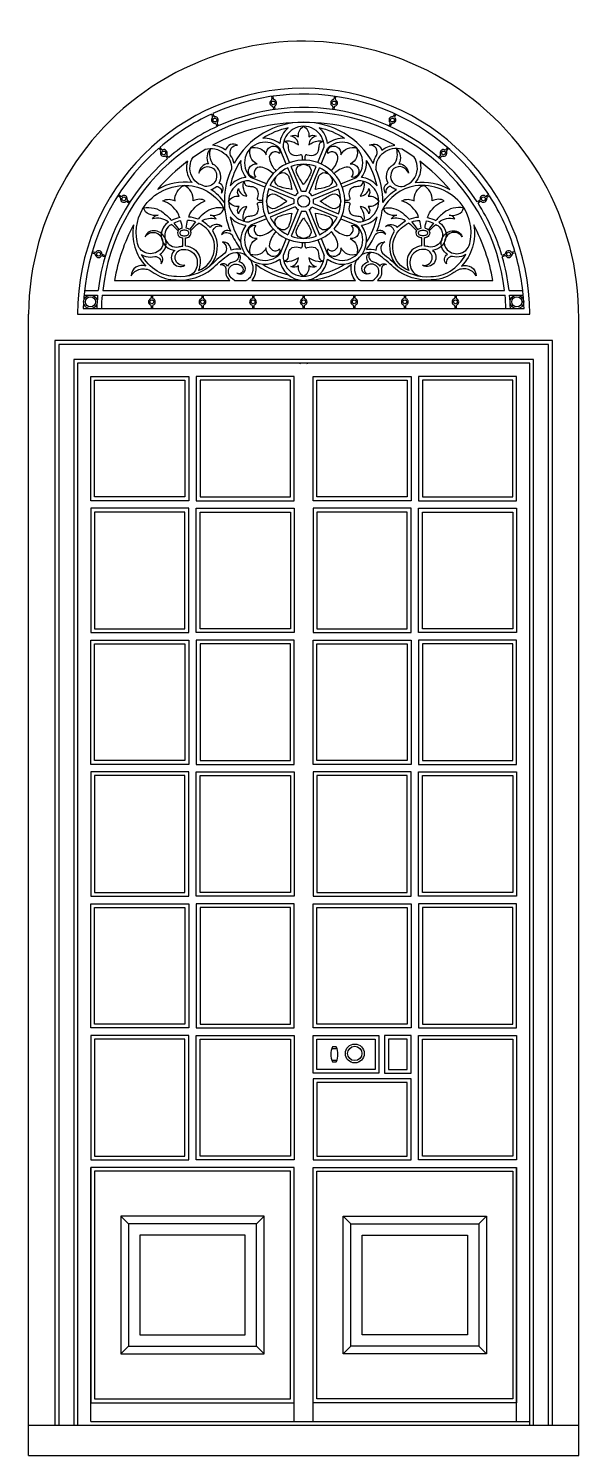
# Model space of a CAD drawing. Header units: metres. Extents: x 4739 to 6203, y 5061 to 8853.
import ezdxf

# ---------------------------------------------------------------- set-up
doc = ezdxf.new("R2010")
doc.units = ezdxf.units.M
for name, color, linetype in [('1', 3, 'Continuous'), ('2', 2, 'Continuous'), ('3', 3, 'Continuous'), ('7', 7, 'Continuous')]:
    doc.layers.add(name, color=color, linetype=linetype)

# ---------------------------------------------------------------- blocks, each defined once
blk = doc.blocks.new('FH01F020')
at = {"layer": '1'}
for p, q in [((885.33, 1188.81), (900.32, 1188.81)), ((885.33, 1154.12), (900.32, 1154.12))]:
    blk.add_line(p, q, dxfattribs=at)
for points in [[(1529, 88), (1529, 3256), (77, 3256), (77, 88)], [(1474, 88), (1474, 3201), (132, 3201), (132, 88)]]:
    blk.add_lwpolyline(points, dxfattribs=at)
for points in [[(192.5, 3140.5), (456.5, 3140.5), (456.5, 2799.5), (192.5, 2799.5)], [(764.52, 3140.5), (500.52, 3140.5), (500.52, 2799.5), (764.52, 2799.5)], [(841.48, 3140.5), (1105.48, 3140.5), (1105.48, 2799.5), (841.48, 2799.5)], [(1413.5, 3140.5), (1149.5, 3140.5), (1149.5, 2799.5), (1413.5, 2799.5)], [(192.5, 2414.5), (456.5, 2414.5), (456.5, 2755.5), (192.5, 2755.5)], [(764.52, 2414.5), (500.52, 2414.5), (500.52, 2755.5), (764.52, 2755.5)], [(841.48, 2414.5), (1105.48, 2414.5), (1105.48, 2755.5), (841.48, 2755.5)], [(1413.5, 2414.5), (1149.5, 2414.5), (1149.5, 2755.5), (1413.5, 2755.5)], [(192.5, 2370.5), (456.5, 2370.5), (456.5, 2029.5), (192.5, 2029.5)], [(764.52, 2370.5), (500.52, 2370.5), (500.52, 2029.5), (764.52, 2029.5)], [(841.48, 2370.5), (1105.48, 2370.5), (1105.48, 2029.5), (841.48, 2029.5)], [(1413.5, 2370.5), (1149.5, 2370.5), (1149.5, 2029.5), (1413.5, 2029.5)], [(192.5, 1644.5), (456.5, 1644.5), (456.5, 1985.5), (192.5, 1985.5)], [(764.52, 1644.5), (500.52, 1644.5), (500.52, 1985.5), (764.52, 1985.5)], [(841.48, 1644.5), (1105.48, 1644.5), (1105.48, 1985.5), (841.48, 1985.5)], [(1413.5, 1644.5), (1149.5, 1644.5), (1149.5, 1985.5), (1413.5, 1985.5)], [(192.5, 1600.5), (456.5, 1600.5), (456.5, 1259.5), (192.5, 1259.5)], [(764.52, 1600.5), (500.52, 1600.5), (500.52, 1259.5), (764.52, 1259.5)], [(841.48, 1600.5), (1105.48, 1600.5), (1105.48, 1259.5), (841.48, 1259.5)], [(1413.5, 1600.5), (1149.5, 1600.5), (1149.5, 1259.5), (1413.5, 1259.5)], [(192.5, 874.5), (456.5, 874.5), (456.5, 1215.5), (192.5, 1215.5)], [(764.52, 874.5), (500.52, 874.5), (500.52, 1215.5), (764.52, 1215.5)], [(1011.98, 1215.5), (1011.98, 1127.5), (841.48, 1127.5), (841.48, 1215.5)], [(1050.48, 1127.5), (1105.48, 1127.5), (1105.48, 1215.5), (1050.48, 1215.5)], [(1413.5, 874.5), (1149.5, 874.5), (1149.5, 1215.5), (1413.5, 1215.5)], [(841.48, 874.5), (1105.48, 874.5), (1105.48, 1089), (841.48, 1089)], [(192.52, 165), (764.5, 165), (764.5, 830.5), (192.52, 830.5)], [(1413.48, 165), (841.5, 165), (841.5, 830.5), (1413.48, 830.5)], [(291.52, 319), (665.5, 319), (665.5, 676.5), (291.52, 676.5)], [(1314.48, 319), (940.5, 319), (940.5, 676.5), (1314.48, 676.5)]]:
    blk.add_lwpolyline(points, close=True, dxfattribs=at)
blk.add_lwpolyline([(887.42, 1149.47), (898.42, 1149.47, 0.22), (898.42, 1193.47), (887.42, 1193.47, 0.24)], format="xyb", close=True, dxfattribs=at)
blk.add_circle((952.3, 1174.13), 20.9, dxfattribs=at)
at = {"layer": '2'}
blk.add_line((0, 0), (1606, 0), dxfattribs=at)
at = {"layer": '3'}
for p, q in [((709.46, 3969.67), (710.56, 3962.04)), ((713.38, 3970.23), (714.48, 3962.61)), ((892.62, 3970.23), (891.52, 3962.61)), ((896.54, 3969.67), (895.44, 3962.04)), ((537.48, 3919.17), (540.68, 3912.16)), ((714, 3938.09), (715.1, 3930.47)), ((717.92, 3938.66), (719.02, 3931.03)), ((888.08, 3938.66), (886.98, 3931.03)), ((892, 3938.09), (890.9, 3930.47)), ((1068.52, 3919.17), (1065.32, 3912.16)), ((533.88, 3917.52), (537.08, 3910.52)), ((547.13, 3888.51), (550.33, 3881.5)), ((550.73, 3890.15), (553.93, 3883.15)), ((1055.27, 3890.15), (1052.07, 3883.15)), ((1058.87, 3888.51), (1055.67, 3881.5)), ((1072.12, 3917.52), (1068.92, 3910.52)), ((380.1, 3818.03), (385.15, 3812.21)), ((383.1, 3820.62), (388.14, 3814.8)), ((400.99, 3793.92), (406.04, 3788.1)), ((403.98, 3796.51), (409.03, 3790.69)), ((752.2, 3771.85), (733.24, 3817.61)), ((761.95, 3775.89), (743, 3821.65)), ((844.05, 3775.89), (863, 3821.65)), ((853.8, 3771.85), (872.76, 3817.61)), ((1202.02, 3796.51), (1196.97, 3790.69)), ((1205.01, 3793.92), (1199.96, 3788.1)), ((1222.9, 3820.62), (1217.86, 3814.8)), ((1225.9, 3818.03), (1220.85, 3812.21)), ((787.19, 3687.36), (756.75, 3760.86)), ((796.95, 3691.4), (766.51, 3764.9)), ((809.05, 3691.4), (839.49, 3764.9)), ((818.81, 3687.36), (849.25, 3760.86)), ((690.11, 3704.05), (644.35, 3723)), ((694.15, 3713.8), (648.39, 3732.76)), ((778.64, 3678.81), (705.14, 3709.25)), ((827.36, 3678.81), (900.86, 3709.25)), ((911.85, 3713.8), (957.61, 3732.76)), ((915.89, 3704.05), (961.65, 3723)), ((260.59, 3679.24), (267.06, 3675.07)), ((262.73, 3682.57), (269.21, 3678.4)), ((774.6, 3669.05), (701.1, 3699.49)), ((831.4, 3669.05), (904.9, 3699.49)), ((1343.27, 3682.57), (1336.79, 3678.4)), ((1345.41, 3679.24), (1338.94, 3675.07)), ((287.42, 3661.99), (293.9, 3657.83)), ((289.56, 3665.32), (296.04, 3661.16)), ((774.6, 3656.95), (701.1, 3626.51)), ((778.64, 3647.19), (705.14, 3616.75)), ((787.19, 3638.64), (756.75, 3565.14)), ((796.95, 3634.6), (766.51, 3561.1)), ((809.05, 3634.6), (839.49, 3561.1)), ((818.81, 3638.64), (849.25, 3565.14)), ((827.36, 3647.19), (900.86, 3616.75)), ((831.4, 3656.95), (904.9, 3626.51)), ((1316.44, 3665.32), (1309.96, 3661.16)), ((1318.58, 3661.99), (1312.1, 3657.83)), ((690.11, 3621.95), (644.35, 3603)), ((694.15, 3612.2), (648.39, 3593.24)), ((911.85, 3612.2), (957.61, 3593.24)), ((915.89, 3621.95), (961.65, 3603)), ((450.02, 3532.46), (450.02, 3556.04)), ((458.27, 3532.53), (458.27, 3555.89)), ((752.2, 3554.15), (733.24, 3508.39)), ((761.95, 3550.11), (743, 3504.35)), ((844.05, 3550.11), (863, 3504.35)), ((853.8, 3554.15), (872.76, 3508.39)), ((1147.73, 3532.53), (1147.73, 3555.89)), ((1155.98, 3532.46), (1155.98, 3556.04)), ((185.01, 3512.39), (192.4, 3510.22)), ((186.13, 3516.19), (193.52, 3514.02)), ((215.62, 3503.41), (223.01, 3501.24)), ((216.73, 3507.21), (224.12, 3505.04)), ((1389.27, 3507.21), (1381.88, 3505.04)), ((1390.38, 3503.41), (1382.99, 3501.24)), ((1419.87, 3516.19), (1412.48, 3514.02)), ((1420.99, 3512.39), (1413.6, 3510.22)), ((161.95, 3389.1), (201.71, 3389.1)), ((163.24, 3402.3), (203.09, 3402.3)), ((214.97, 3389.1), (1391.03, 3389.1)), ((216.38, 3402.3), (1389.62, 3402.3)), ((357.99, 3389.1), (357.99, 3381.4)), ((357.99, 3389.1), (357.99, 3381.4)), ((357.99, 3389.1), (357.99, 3381.4)), ((361.96, 3389.1), (361.96, 3381.4)), ((361.96, 3389.1), (361.96, 3381.4)), ((361.96, 3389.1), (361.96, 3381.4)), ((505.67, 3389.1), (505.67, 3381.4)), ((505.67, 3389.1), (505.67, 3381.4)), ((505.67, 3389.1), (505.67, 3381.4)), ((509.63, 3389.1), (509.63, 3381.4)), ((509.63, 3389.1), (509.63, 3381.4)), ((509.63, 3389.1), (509.63, 3381.4)), ((653.34, 3389.1), (653.34, 3381.4)), ((653.34, 3389.1), (653.34, 3381.4)), ((653.34, 3389.1), (653.34, 3381.4)), ((657.31, 3389.1), (657.31, 3381.4)), ((657.31, 3389.1), (657.31, 3381.4)), ((657.31, 3389.1), (657.31, 3381.4)), ((801.02, 3389.1), (801.02, 3381.4)), ((804.98, 3389.1), (804.98, 3381.4)), ((948.69, 3389.1), (948.69, 3381.4)), ((948.69, 3389.1), (948.69, 3381.4)), ((948.69, 3389.1), (948.69, 3381.4)), ((952.65, 3389.1), (952.65, 3381.4)), ((952.65, 3389.1), (952.65, 3381.4)), ((952.65, 3389.1), (952.65, 3381.4)), ((1096.37, 3389.1), (1096.37, 3381.4)), ((1096.37, 3389.1), (1096.37, 3381.4)), ((1096.37, 3389.1), (1096.37, 3381.4)), ((1100.33, 3389.1), (1100.33, 3381.4)), ((1100.33, 3389.1), (1100.33, 3381.4)), ((1100.33, 3389.1), (1100.33, 3381.4)), ((1244.04, 3389.1), (1244.04, 3381.4)), ((1244.04, 3389.1), (1244.04, 3381.4)), ((1244.04, 3389.1), (1244.04, 3381.4)), ((1248.01, 3389.1), (1248.01, 3381.4)), ((1248.01, 3389.1), (1248.01, 3381.4)), ((1248.01, 3389.1), (1248.01, 3381.4)), ((1402.91, 3402.3), (1442.76, 3402.3)), ((1404.29, 3389.1), (1444.05, 3389.1)), ((357.99, 3357.2), (357.99, 3349.5)), ((357.99, 3357.2), (357.99, 3349.5)), ((357.99, 3357.2), (357.99, 3349.5)), ((361.96, 3357.2), (361.96, 3349.5)), ((361.96, 3357.2), (361.96, 3349.5)), ((361.96, 3357.2), (361.96, 3349.5)), ((505.67, 3357.2), (505.67, 3349.5)), ((505.67, 3357.2), (505.67, 3349.5)), ((505.67, 3357.2), (505.67, 3349.5)), ((509.63, 3357.2), (509.63, 3349.5)), ((509.63, 3357.2), (509.63, 3349.5)), ((509.63, 3357.2), (509.63, 3349.5)), ((653.34, 3357.2), (653.34, 3349.5)), ((653.34, 3357.2), (653.34, 3349.5)), ((653.34, 3357.2), (653.34, 3349.5)), ((657.31, 3357.2), (657.31, 3349.5)), ((657.31, 3357.2), (657.31, 3349.5)), ((657.31, 3357.2), (657.31, 3349.5)), ((801.02, 3357.2), (801.02, 3349.5)), ((804.98, 3357.2), (804.98, 3349.5)), ((948.69, 3357.2), (948.69, 3349.5)), ((948.69, 3357.2), (948.69, 3349.5)), ((948.69, 3357.2), (948.69, 3349.5)), ((952.65, 3357.2), (952.65, 3349.5)), ((952.65, 3357.2), (952.65, 3349.5)), ((952.65, 3357.2), (952.65, 3349.5)), ((1096.37, 3357.2), (1096.37, 3349.5)), ((1096.37, 3357.2), (1096.37, 3349.5)), ((1096.37, 3357.2), (1096.37, 3349.5)), ((1100.33, 3357.2), (1100.33, 3349.5)), ((1100.33, 3357.2), (1100.33, 3349.5)), ((1100.33, 3357.2), (1100.33, 3349.5)), ((1244.04, 3357.2), (1244.04, 3349.5)), ((1244.04, 3357.2), (1244.04, 3349.5)), ((1244.04, 3357.2), (1244.04, 3349.5)), ((1248.01, 3357.2), (1248.01, 3349.5)), ((1248.01, 3357.2), (1248.01, 3349.5)), ((1248.01, 3357.2), (1248.01, 3349.5))]:
    blk.add_line(p, q, dxfattribs=at)
for points in [[(143, 3333), (1463, 3333, 1)], [(803, 3771.24, -0.09), (818.1, 3766.34, -0.38), (821.3, 3740.75, -0.03), (803, 3711.68, -0.03), (784.7, 3740.75, -0.38), (787.9, 3766.34, -0.09)], [(726.46, 3739.54, -0.09), (740.6, 3746.75, -0.38), (760.96, 3730.92, -0.03), (768.57, 3697.43, -0.03), (735.08, 3705.04, -0.38), (719.25, 3725.4, -0.09)], [(879.54, 3739.54, -0.09), (886.75, 3725.4, -0.38), (870.92, 3705.04, -0.03), (837.43, 3697.43, -0.03), (845.04, 3730.92, -0.38), (865.4, 3746.75, -0.09)], [(694.76, 3663, -0.09), (699.66, 3678.1, -0.38), (725.25, 3681.3, -0.03), (754.32, 3663, -0.03), (725.25, 3644.7, -0.38), (699.66, 3647.9, -0.09)], [(911.24, 3663, -0.09), (906.34, 3647.9, -0.38), (880.75, 3644.7, -0.03), (851.68, 3663, -0.03), (880.75, 3681.3, -0.38), (906.34, 3678.1, -0.09)], [(726.46, 3586.46, -0.09), (719.25, 3600.6, -0.38), (735.08, 3620.96, -0.03), (768.57, 3628.57, -0.03), (760.96, 3595.08, -0.38), (740.6, 3579.25, -0.09)], [(879.54, 3586.46, -0.09), (865.4, 3579.25, -0.38), (845.04, 3595.08, -0.03), (837.43, 3628.57, -0.03), (870.92, 3620.96, -0.38), (886.75, 3600.6, -0.09)], [(803, 3554.76, -0.09), (787.9, 3559.66, -0.38), (784.7, 3585.25, -0.03), (803, 3614.32, -0.03), (821.3, 3585.25, -0.38), (818.1, 3559.66, -0.09)], [(454.67, 3562.27, 0.06), (459.71, 3562.83, 0.07), (463.69, 3564.33, 0.11), (466.94, 3567.11, 0.16), (468.07, 3570.45, 0.16), (466.94, 3573.78, 0.11), (463.69, 3576.57, 0.07), (459.71, 3578.06, 0.06), (454.67, 3578.62, 0.06), (449.64, 3578.06, 0.07), (445.65, 3576.57, 0.11), (442.4, 3573.78, 0.16), (441.27, 3570.45, 0.16), (442.4, 3567.11, 0.11), (445.65, 3564.33, 0.07), (449.64, 3562.83, 0.06)], [(1151.33, 3562.27, -0.06), (1146.29, 3562.83, -0.07), (1142.31, 3564.33, -0.11), (1139.06, 3567.11, -0.16), (1137.93, 3570.45, -0.16), (1139.06, 3573.78, -0.11), (1142.31, 3576.57, -0.07), (1146.29, 3578.06, -0.06), (1151.33, 3578.62, -0.06), (1156.36, 3578.06, -0.07), (1160.35, 3576.57, -0.11), (1163.6, 3573.78, -0.16), (1164.73, 3570.45, -0.16), (1163.6, 3567.11, -0.11), (1160.35, 3564.33, -0.07), (1156.36, 3562.83, -0.06)]]:
    blk.add_lwpolyline(points, format="xyb", close=True, dxfattribs=at)
for points in [[(1343.27, 3682.57, 0.37), (537.48, 3919.17)], [(533.88, 3917.52, 0.07), (383.1, 3820.62)], [(1069.17, 3826.84, 0.25), (536.83, 3826.84)], [(799.45, 3783.07, 0.1), (799.02, 3795.89, 0.48), (792.24, 3798.15, -0.2), (769.43, 3798.34, -0.22), (760.17, 3810.97, -0.04), (758.94, 3824.61), (757.9, 3829.28, 0.25), (744.85, 3836.92, -0.19), (760.9, 3839.19, -0.11), (787.72, 3828.39, 0.35), (766.01, 3853.27, -0.31), (788.07, 3851.54, -0.3), (803, 3882.12, -0.3), (817.93, 3851.54, -0.31), (839.99, 3853.27, 0.35), (818.28, 3828.39, -0.11), (845.1, 3839.19, -0.19), (861.15, 3836.92, 0.25), (848.1, 3829.28), (847.06, 3824.61, -0.04), (845.83, 3810.97, -0.22), (836.57, 3798.34, -0.2), (813.76, 3798.15, 0.48), (806.98, 3795.89, 0.1), (806.55, 3783.07)], [(380.1, 3818.03, 0.21), (159.71, 3349.5)], [(572.03, 3659.21, 0.1), (532.4, 3697.38, 0.12), (548.88, 3706.57, -0.47), (562.94, 3687.05, 0.55), (556.45, 3716.3, 0.36), (547.08, 3765.25, 0.08), (539.27, 3770.28, -0.24), (531.92, 3817.1, 0.34), (525.15, 3772.83, 0.38), (496.87, 3744.74, -0.52), (539.52, 3758.84, -0.72), (515.48, 3706.59, 0.03), (497.34, 3713.43, -0.3), (471.36, 3766.33, -0.13), (480.28, 3791.88, -0.02), (515.7, 3814.85, -0.24), (570.14, 3803.9, -0.27), (592.06, 3757.15, 0.21), (589.27, 3575.37, 0.48), (563.55, 3566.18, -0.41), (593.99, 3564.63, 0.05), (619.91, 3522.15, 0.12), (591.15, 3520.59, 0.41), (566.14, 3544.42, -0.46), (573.1, 3511.32, 0.03), (528.17, 3472.59, -0.19), (431.57, 3443.34, -0.14), (375.38, 3459.23, -0.13), (329.99, 3507.36, 0.07), (342.53, 3501.86, 0.13), (368.82, 3501.7, -0.51), (386.11, 3480.13, 0.55), (383.05, 3507.96, 0.06), (391.99, 3515.29, 0.6), (370.13, 3576.79, 0.37), (340.61, 3559.73, -0.32), (369.79, 3571.52, -0.57), (384.07, 3521.26, -0.26), (345.41, 3511.34, -0.31), (316.62, 3545.22, -0.2), (340.24, 3652.05, -0.27), (477.54, 3707.8, -0.24), (573.42, 3637.43)], [(600.12, 3773.46, 0.1), (589.94, 3796.97, -0.56), (610.35, 3827.07, 0.49), (575.11, 3812.56, 0.15), (536.83, 3826.84)], [(714.37, 3744.07, 0.13), (679.02, 3763.06, 0.35), (660.7, 3753.59, 0.38), (663.77, 3733.37, -0.66), (643.87, 3759.59, -0.34), (667.23, 3771.98, -0.39), (648.06, 3817.94, -0.39), (694.02, 3798.77, -0.34), (706.41, 3822.13, -0.66), (732.63, 3802.23, 0.38), (712.41, 3805.3, 0.35), (702.94, 3786.98, 0.13), (721.93, 3751.63)], [(884.07, 3751.63, 0.13), (903.06, 3786.98, 0.35), (893.59, 3805.3, 0.38), (873.37, 3802.23, -0.66), (899.59, 3822.13, -0.34), (911.98, 3798.77, -0.39), (957.94, 3817.94, -0.39), (938.77, 3771.98, -0.34), (962.13, 3759.59, -0.66), (942.23, 3733.37, 0.38), (945.3, 3753.59, 0.35), (926.98, 3763.06, 0.13), (891.63, 3744.07)], [(1005.88, 3773.46, -0.1), (1016.06, 3796.97, 0.56), (995.65, 3827.07, -0.49), (1030.89, 3812.56, -0.15), (1069.17, 3826.84)], [(1090.3, 3814.85, 0.24), (1035.86, 3803.9, 0.27), (1013.94, 3757.15)], [(1073.6, 3697.38, -0.12), (1057.12, 3706.57, 0.47), (1043.06, 3687.05, -0.55), (1049.55, 3716.3, -0.36), (1058.92, 3765.25, -0.08), (1066.73, 3770.28, 0.24), (1074.08, 3817.1, -0.34), (1080.85, 3772.83, -0.38), (1109.13, 3744.74, 0.52), (1066.48, 3758.84, 0.87), (1101.18, 3709.75, 0.34), (1134.64, 3766.33, 0.13), (1125.72, 3791.88)], [(1125.72, 3791.88, 0.02), (1090.3, 3814.85)], [(463.82, 3779.85, 0.05), (376.58, 3697.54)], [(463.82, 3779.85, 0.05), (461.49, 3767.13, 0.21), (477.32, 3717.84)], [(1142.18, 3779.85, -0.05), (1144.51, 3767.13, -0.21), (1128.68, 3717.84)], [(1229.42, 3697.54, 0.05), (1142.18, 3779.85)], [(477.32, 3717.84, 0.17), (376.58, 3697.54)], [(441.34, 3615.51, 0.02), (435.91, 3628.94, 0.16), (392.36, 3664.65, -0.26), (427.53, 3664.01, -0.32), (454.02, 3709.42)], [(467.49, 3617.15, -0.02), (472.38, 3628.94, -0.16), (515.92, 3664.65, 0.26), (480.75, 3664.01, 0.32), (454.27, 3709.42)], [(682.93, 3659.45, 0.1), (670.11, 3659.02, 0.48), (667.85, 3652.24, -0.2), (667.66, 3629.43, -0.22), (655.03, 3620.17, -0.04), (641.39, 3618.94), (636.72, 3617.9, 0.25), (629.08, 3604.85, -0.19), (626.81, 3620.9, -0.11), (637.61, 3647.72, 0.35), (612.73, 3626.01, -0.31), (614.46, 3648.07, -0.3), (583.88, 3663, -0.3), (614.46, 3677.93, -0.31), (612.73, 3699.99, 0.35), (637.61, 3678.28, -0.11), (626.81, 3705.1, -0.19), (629.08, 3721.15, 0.25), (636.72, 3708.1), (641.39, 3707.06, -0.04), (655.03, 3705.83, -0.22), (667.66, 3696.57, -0.2), (667.85, 3673.76, 0.48), (670.11, 3666.98, 0.1), (682.93, 3666.55)], [(923.07, 3666.55, 0.1), (935.89, 3666.98, 0.48), (938.15, 3673.76, -0.2), (938.34, 3696.57, -0.22), (950.97, 3705.83, -0.04), (964.61, 3707.06), (969.28, 3708.1, 0.25), (976.92, 3721.15, -0.19), (979.19, 3705.1, -0.11), (968.39, 3678.28, 0.35), (993.27, 3699.99, -0.31), (991.54, 3677.93, -0.3), (1022.12, 3663, -0.3), (991.54, 3648.07, -0.31), (993.27, 3626.01, 0.35), (968.39, 3647.72, -0.11), (979.19, 3620.9, -0.19), (976.92, 3604.85, 0.25), (969.28, 3617.9), (964.61, 3618.94, -0.04), (950.97, 3620.17, -0.22), (938.34, 3629.43, -0.2), (938.15, 3652.24, 0.48), (935.89, 3659.02, 0.1), (923.07, 3659.45)], [(986.09, 3522.15, -0.12), (1014.85, 3520.59, -0.41), (1039.86, 3544.42, 0.46), (1032.9, 3511.32, -0.03), (1077.83, 3472.59, 0.19), (1174.43, 3443.34, 0.14), (1230.62, 3459.23, 0.13), (1276.01, 3507.36, -0.07), (1263.47, 3501.86, -0.13), (1237.18, 3501.7, 0.51), (1219.89, 3480.13, -0.55), (1222.95, 3507.96, -0.06), (1214.01, 3515.29, -0.6), (1235.87, 3576.79, -0.37), (1265.39, 3559.73, 0.32), (1236.21, 3571.52, 0.57), (1221.93, 3521.26, 0.26), (1260.59, 3511.34, 0.31), (1289.38, 3545.22, 0.2), (1265.76, 3652.05, 0.27), (1128.46, 3707.8, 0.24), (1032.58, 3637.43)], [(1138.51, 3617.15, 0.02), (1133.62, 3628.94, 0.16), (1090.08, 3664.65, -0.26), (1125.25, 3664.01, -0.32), (1151.73, 3709.42)], [(1128.68, 3717.84, -0.17), (1229.42, 3697.54)], [(1164.66, 3615.51, -0.02), (1170.09, 3628.94, -0.16), (1213.64, 3664.65, 0.26), (1178.47, 3664.01, 0.32), (1151.98, 3709.42)], [(1033.97, 3659.21, -0.1), (1073.6, 3697.38)], [(1419.87, 3516.19, 0.07), (1345.41, 3679.24)], [(408.66, 3601.79, 0.24), (361.36, 3611.93, -0.24), (377.95, 3622.77, -0.17), (351.83, 3625.67, -0.26), (335.91, 3643.72, -0.22), (394.22, 3629.16, -0.04), (417.38, 3607.05)], [(505.46, 3605.77, -0.21), (547.18, 3611.93, 0.24), (530.58, 3622.77, 0.17), (556.71, 3625.67, 0.27), (569.7, 3642.14, 0.24), (514.31, 3629.16, 0.03), (494.69, 3610.85)], [(1100.54, 3605.77, 0.21), (1058.82, 3611.93, -0.24), (1075.42, 3622.77, -0.17), (1049.29, 3625.67, -0.27), (1036.3, 3642.14, -0.24), (1091.69, 3629.16, -0.03), (1111.31, 3610.85)], [(1197.34, 3601.79, -0.24), (1244.64, 3611.93, 0.24), (1228.05, 3622.77, 0.17), (1254.17, 3625.67, 0.26), (1270.09, 3643.72, 0.22), (1211.78, 3629.16, 0.04), (1188.62, 3607.05)], [(306.44, 3594.06, 0.08), (250.8, 3432)], [(306.44, 3594.06, 0.11), (310.14, 3529.07, 0.12), (342.51, 3473.48, 0.53), (299.32, 3444.92, -0.43), (358.27, 3459.15, 0.03), (370.17, 3450.81, 0.14), (431.13, 3433.44, 0.19), (535.32, 3465.63, -0.03), (578.8, 3503.21, -0.3), (631.81, 3507.9)], [(408.55, 3601.88, 0.01), (406.05, 3600.16, 0.69), (426.92, 3519.68, 0.93), (455.79, 3476.07, -0.99), (446.1, 3521.82)], [(416.71, 3595.33, 0.02), (411.59, 3591.96, 0.79), (437.8, 3529.65, -0.07), (450.02, 3532.46)], [(436.39, 3576.67, 0.03), (416.71, 3595.33)], [(441.34, 3615.51, 0.07), (417.38, 3607.05)], [(444.34, 3606.01, 0.06), (424.09, 3599.33)], [(424.09, 3599.33, -0.03), (438.76, 3579.6)], [(448.73, 3584.62), (448.19, 3584.5, 0.07), (442.5, 3582.37, 0.07), (438.76, 3579.6)], [(448.73, 3584.62, 0.04), (444.34, 3606.01)], [(459.82, 3584.77, -0.04), (464.35, 3607.43)], [(470.09, 3580.07, 0.06), (466.84, 3582.37, 0.07), (461.15, 3584.5, 0.01), (459.82, 3584.77)], [(487.52, 3602.95, 0.07), (464.35, 3607.43)], [(494.69, 3610.85, 0.07), (467.49, 3617.15)], [(487.52, 3602.95, 0.03), (470.09, 3580.07)], [(472.62, 3577.18, -0.04), (496.58, 3599.22)], [(496.38, 3460.9, 0.56), (518.23, 3584.17, 0.08), (496.58, 3599.22)], [(527.28, 3471.88, 0.35), (538.04, 3575.87, -0.48), (564.22, 3589.7, 0.45), (530, 3586.33, 0.02), (524.65, 3591.73, 0.06), (505.46, 3605.77)], [(721.93, 3574.37, 0.13), (702.94, 3539.02, 0.35), (712.41, 3520.7, 0.38), (732.63, 3523.77, -0.66), (706.41, 3503.87, -0.34), (694.02, 3527.23, -0.39), (648.06, 3508.06, -0.39), (667.23, 3554.02, -0.34), (643.87, 3566.41, -0.66), (663.77, 3592.63, 0.38), (660.7, 3572.41, 0.35), (679.02, 3562.94, 0.13), (714.37, 3581.93)], [(891.63, 3581.93, 0.13), (926.98, 3562.94, 0.35), (945.3, 3572.41, 0.38), (942.23, 3592.63, -0.66), (962.13, 3566.41, -0.34), (938.77, 3554.02, -0.39), (957.94, 3508.06, -0.39), (911.98, 3527.23, -0.34), (899.59, 3503.87, -0.66), (873.37, 3523.77, 0.38), (893.59, 3520.7, 0.35), (903.06, 3539.02, 0.13), (884.07, 3574.37)], [(1299.56, 3594.06, -0.11), (1295.86, 3529.07, -0.12), (1263.49, 3473.48, -0.53), (1306.68, 3444.92, 0.43), (1247.73, 3459.15, -0.03), (1235.83, 3450.81, -0.14), (1174.87, 3433.44, -0.19), (1070.68, 3465.63, 0.03), (1027.2, 3503.21, 0.3), (974.19, 3507.9)], [(1018.86, 3432), (1355.2, 3432, 0.08), (1299.56, 3594.06)], [(1078.72, 3471.88, -0.35), (1067.96, 3575.87, 0.48), (1041.78, 3589.7, -0.45), (1076, 3586.33, -0.02), (1081.35, 3591.73, -0.06), (1100.54, 3605.77)], [(1109.62, 3460.9, -0.56), (1087.77, 3584.17, -0.08), (1109.42, 3599.22)], [(1133.38, 3577.18, 0.04), (1109.42, 3599.22)], [(1111.31, 3610.85, -0.07), (1138.51, 3617.15)], [(1118.48, 3602.95, -0.07), (1141.65, 3607.43)], [(1118.48, 3602.95, -0.03), (1135.91, 3580.07)], [(1135.91, 3580.07, -0.06), (1139.16, 3582.37, -0.07), (1144.85, 3584.5, -0.01), (1146.18, 3584.77)], [(1146.18, 3584.77, 0.04), (1141.65, 3607.43)], [(1197.45, 3601.88, -0.01), (1199.95, 3600.16, -0.69), (1179.08, 3519.68, -0.93), (1150.21, 3476.07, 0.99), (1159.9, 3521.82)], [(1189.29, 3595.33, -0.02), (1194.41, 3591.96, -0.79), (1168.2, 3529.65, 0.07), (1155.98, 3532.46)], [(1157.27, 3584.62, -0.04), (1161.66, 3606.01)], [(1157.27, 3584.62), (1157.81, 3584.5, -0.07), (1163.5, 3582.37, -0.07), (1167.24, 3579.6)], [(1161.66, 3606.01, -0.06), (1181.91, 3599.33)], [(1164.66, 3615.51, -0.07), (1188.62, 3607.05)], [(1181.91, 3599.33, 0.03), (1167.24, 3579.6)], [(1169.61, 3576.67, -0.03), (1189.29, 3595.33)], [(437.15, 3577.79, 0.16), (434.67, 3570.45, 0.16), (437.15, 3563.1, 0.11), (442.5, 3558.52, 0.07), (448.19, 3556.39, 0.02), (450.02, 3556.04)], [(458.27, 3555.89, 0.02), (461.15, 3556.39, 0.07), (466.84, 3558.52, 0.11), (472.19, 3563.1, 0.16), (474.67, 3570.45, 0.15), (472.62, 3577.18)], [(806.55, 3542.93, 0.1), (806.98, 3530.11, 0.48), (813.76, 3527.85, -0.2), (836.57, 3527.66, -0.22), (845.83, 3515.03, -0.04), (847.06, 3501.39), (848.1, 3496.72, 0.25), (861.15, 3489.08, -0.19), (845.1, 3486.81, -0.11), (818.28, 3497.61, 0.35), (839.99, 3472.73, -0.31), (817.93, 3474.46, -0.3), (803, 3443.88, -0.3), (788.07, 3474.46, -0.31), (766.01, 3472.73, 0.35), (787.72, 3497.61, -0.11), (760.9, 3486.81, -0.19), (744.85, 3489.08, 0.25), (757.9, 3496.72), (758.94, 3501.39, -0.04), (760.17, 3515.03, -0.22), (769.43, 3527.66, -0.2), (792.24, 3527.85, 0.48), (799.02, 3530.11, 0.1), (799.45, 3542.93)], [(1147.73, 3555.89, -0.02), (1144.85, 3556.39, -0.07), (1139.16, 3558.52, -0.11), (1133.81, 3563.1, -0.16), (1131.33, 3570.45, -0.15), (1133.38, 3577.18)], [(1168.85, 3577.79, -0.16), (1171.33, 3570.45, -0.16), (1168.85, 3563.1, -0.11), (1163.5, 3558.52, -0.07), (1157.81, 3556.39, -0.02), (1155.98, 3556.04)], [(159.71, 3349.5), (1446.29, 3349.5, 0.06), (1420.99, 3512.39)], [(446.1, 3521.82, -0.35), (489.17, 3500.63, -0.22), (487.6, 3461.97, -0.22), (460.95, 3444.04)], [(458.27, 3532.53, -0.27), (498.36, 3504.32, -0.16), (496.38, 3460.9), (496.38, 3460.9)], [(601.32, 3432, -0.16), (585.14, 3448.64, -0.98), (625.53, 3467.29, -0.71), (608.37, 3453.36, 0.94), (628.25, 3477.54, 0.14), (613.79, 3486.21, 0.53), (608.75, 3513.63, -0.51), (602.47, 3487.05, 0.22), (580.75, 3474.01, 0.44), (560.67, 3477.95, -0.47), (576.17, 3463.65, 0.14), (577.07, 3446.62, 0.1), (587.14, 3432)], [(1004.68, 3432, 0.16), (1020.86, 3448.64, 0.98), (980.47, 3467.29, 0.71), (997.63, 3453.36, -0.94), (977.75, 3477.54, -0.14), (992.21, 3486.21, -0.53), (997.25, 3513.63, 0.51), (1003.53, 3487.05, -0.22), (1025.25, 3474.01, -0.44), (1045.33, 3477.95, 0.47), (1029.83, 3463.65, -0.14), (1028.93, 3446.62, -0.1), (1018.86, 3432)], [(1147.73, 3532.53, 0.27), (1107.64, 3504.32, 0.16), (1109.62, 3460.9), (1109.62, 3460.9)], [(1159.9, 3521.82, 0.35), (1116.83, 3500.63, 0.22), (1118.4, 3461.97, 0.22), (1145.05, 3444.04)], [(648.43, 3491.33, -0.26), (648.2, 3442.68, -0.11), (635.66, 3432)], [(651.89, 3432, 0.03), (655.61, 3436.11, 0.19), (663.2, 3479.11)], [(954.11, 3432, -0.03), (950.39, 3436.11, -0.19), (942.8, 3479.11)], [(957.57, 3491.33, 0.26), (957.8, 3442.68, 0.11), (970.34, 3432)], [(250.8, 3432), (587.14, 3432, 0.51)], [(601.32, 3432), (635.66, 3432, 0.51)], [(651.89, 3432), (954.11, 3432, 0.51)], [(970.34, 3432), (1004.68, 3432, 0.51)]]:
    blk.add_lwpolyline(points, format="xyb", dxfattribs=at)
for centre, radius in [((714.24, 3950.35), 5.49), ((891.76, 3950.35), 5.49), ((543.91, 3900.33), 5.49), ((1062.09, 3900.33), 5.49), ((394.57, 3804.36), 5.49), ((1211.43, 3804.36), 5.49), ((278.31, 3670.2), 5.49), ((803, 3663), 17.16), ((1327.69, 3670.2), 5.49), ((204.57, 3508.72), 5.49), ((1401.43, 3508.72), 5.49), ((180.64, 3369.3), 19.95), ((180.64, 3369.3), 14.67), ((1425.36, 3369.3), 19.95), ((1425.36, 3369.3), 14.67), ((359.97, 3369.3), 5.49), ((359.97, 3369.3), 5.49), ((359.97, 3369.3), 5.49), ((507.65, 3369.3), 5.49), ((507.65, 3369.3), 5.49), ((507.65, 3369.3), 5.49), ((655.32, 3369.3), 5.49), ((655.32, 3369.3), 5.49), ((655.32, 3369.3), 5.49), ((803, 3369.3), 5.49), ((950.68, 3369.3), 5.49), ((950.68, 3369.3), 5.49), ((950.68, 3369.3), 5.49), ((1098.35, 3369.3), 5.49), ((1098.35, 3369.3), 5.49), ((1098.35, 3369.3), 5.49), ((1246.03, 3369.3), 5.49), ((1246.03, 3369.3), 5.49), ((1246.03, 3369.3), 5.49)]:
    blk.add_circle(centre, radius, dxfattribs=at)
for centre, radius, start, end in [((707.29, 3961.57), 3.3, 301.76, 8.18), ((717.74, 3963.07), 3.3, 188.18, 254.6), ((714.24, 3950.35), 9.9, 301.76, 74.6), ((891.76, 3950.35), 9.9, 105.4, 238.24), ((888.26, 3963.07), 3.3, 285.4, 351.82), ((898.71, 3961.57), 3.3, 171.82, 238.24), ((803, 3333), 590.7, 6.74, 173.26), ((803, 3333), 603.9, 32.92, 114.36), ((714.24, 3950.35), 9.9, 121.76, 254.6), ((710.73, 3937.62), 3.3, 8.18, 74.6), ((721.19, 3939.13), 3.3, 121.76, 188.18), ((884.81, 3939.13), 3.3, 351.82, 58.24), ((895.27, 3937.62), 3.3, 105.4, 171.82), ((891.76, 3950.35), 9.9, 285.4, 58.24), ((803, 3333), 603.9, 114.73, 130.72), ((543.91, 3900.33), 9.9, 138.12, 270.97), ((534.08, 3909.15), 3.3, 318.12, 24.55), ((543.68, 3913.53), 3.3, 204.55, 270.97), ((543.91, 3900.33), 9.9, 318.12, 90.97), ((544.13, 3887.14), 3.3, 24.55, 90.97), ((553.74, 3891.52), 3.3, 138.12, 204.55), ((803, 3663), 231, 28.57, 151.43), ((803, 3663), 219.12, 101.97, 123.03), ((803, 3823.63), 70.37, 130.23, 173.37), ((803, 3822.12), 60, 359.56, 180.44), ((803, 3663), 219.12, 56.97, 78.03), ((803, 3823.63), 70.37, 6.63, 49.77), ((1062.09, 3900.33), 9.9, 89.03, 221.88), ((1052.26, 3891.52), 3.3, 335.45, 41.88), ((1061.87, 3887.14), 3.3, 89.03, 155.45), ((1062.09, 3900.33), 9.9, 269.03, 41.88), ((1062.32, 3913.53), 3.3, 269.03, 335.45), ((1071.92, 3909.15), 3.3, 155.45, 221.88), ((690.49, 3775.51), 60, 44.56, 225.44), ((689.42, 3776.58), 70.37, 51.63, 94.77), ((915.51, 3775.51), 60, 314.56, 135.44), ((916.58, 3776.58), 70.37, 85.23, 128.37), ((394.57, 3804.36), 9.9, 154.49, 287.33), ((382.65, 3810.04), 3.3, 334.49, 40.91), ((390.63, 3816.96), 3.3, 220.91, 287.33), ((394.57, 3804.36), 9.9, 334.49, 107.33), ((398.5, 3791.76), 3.3, 40.91, 107.33), ((406.48, 3798.67), 3.3, 154.49, 220.91), ((1211.43, 3804.36), 9.9, 72.67, 205.51), ((1199.52, 3798.67), 3.3, 319.09, 25.51), ((1207.5, 3791.76), 3.3, 72.67, 139.09), ((1211.43, 3804.36), 9.9, 252.67, 25.51), ((1215.37, 3816.96), 3.3, 252.67, 319.09), ((1223.35, 3810.04), 3.3, 139.09, 205.51), ((803, 3333), 603.9, 131.1, 173.41), ((803, 3663), 219.12, 146.97, 168.03), ((689.42, 3776.58), 70.37, 175.23, 218.37), ((803, 3663), 120.12, 115.02, 160.02), ((803, 3663), 108.24, 115.3, 154.7), ((803, 3663), 120.12, 70.02, 115.02), ((803, 3663), 108.24, 70.3, 109.7), ((803, 3663), 120.12, 25.02, 70.02), ((803, 3663), 108.24, 25.3, 64.7), ((916.58, 3776.58), 70.37, 321.63, 4.77), ((803, 3663), 219.12, 11.97, 33.03), ((803, 3663), 231, 359.06, 24.05), ((643.88, 3663), 60, 89.56, 270.44), ((642.37, 3663), 70.37, 96.63, 139.77), ((803, 3663), 120.12, 340.02, 25.02), ((962.12, 3663), 60, 269.56, 90.44), ((963.63, 3663), 70.37, 40.23, 83.37), ((265.28, 3672.29), 3.3, 350.85, 57.27), ((278.31, 3670.2), 9.9, 170.85, 303.69), ((270.99, 3681.18), 3.3, 237.27, 303.69), ((278.31, 3670.2), 9.9, 350.85, 123.69), ((291.34, 3668.1), 3.3, 170.85, 237.27), ((803, 3663), 120.12, 160.02, 205.02), ((803, 3663), 108.24, 160.3, 199.7), ((803, 3663), 29.04, 167.98, 192.02), ((803, 3663), 29.04, 122.98, 147.02), ((803, 3663), 29.04, 77.98, 102.02), ((803, 3663), 29.04, 32.98, 57.02), ((803, 3663), 29.04, 347.98, 12.02), ((803, 3663), 108.24, 340.3, 19.7), ((1314.66, 3668.1), 3.3, 302.73, 9.15), ((1327.69, 3670.2), 9.9, 56.31, 189.15), ((1327.69, 3670.2), 9.9, 236.31, 9.15), ((1335.01, 3681.18), 3.3, 236.31, 302.73), ((1340.72, 3672.29), 3.3, 122.73, 189.15), ((285.64, 3659.21), 3.3, 57.27, 123.69), ((803, 3663), 29.04, 212.98, 237.02), ((803, 3663), 29.04, 257.98, 282.02), ((803, 3663), 29.04, 302.98, 327.02), ((803, 3663), 231, 337.71, 353.65), ((803, 3333), 603.9, 16.55, 32.54), ((1320.36, 3659.21), 3.3, 56.31, 122.73), ((803, 3663), 219.12, 191.97, 213.03), ((642.37, 3663), 70.37, 220.23, 263.37), ((689.42, 3549.42), 70.37, 141.63, 308.37), ((690.49, 3550.49), 60, 134.56, 315.44), ((803, 3663), 120.12, 205.02, 250.02), ((803, 3663), 108.24, 205.3, 244.7), ((803, 3663), 108.24, 295.3, 334.7), ((915.51, 3550.49), 60, 224.56, 45.44), ((916.58, 3549.42), 70.37, 231.63, 38.37), ((803, 3663), 120.12, 317.55, 340.02), ((963.63, 3663), 70.37, 276.63, 319.77), ((803, 3663), 219.12, 326.97, 348.03), ((803, 3663), 120.12, 250.02, 295.02), ((803, 3663), 108.24, 250.3, 289.7), ((803, 3663), 120.12, 295.02, 312.45), ((803, 3663), 231, 322.43, 334.79), ((1028.01, 3550), 21.68, 48.26, 137.59), ((1025.88, 3560.4), 17.54, 19.25, 121.45), ((191.47, 3507.06), 3.3, 7.21, 73.64), ((194.45, 3517.19), 3.3, 253.64, 320.06), ((204.57, 3508.72), 9.9, 187.21, 320.06), ((204.57, 3508.72), 9.9, 7.21, 140.06), ((214.69, 3500.24), 3.3, 73.64, 140.06), ((217.66, 3510.37), 3.3, 187.21, 253.64), ((803, 3663), 231, 222.18, 228), ((803, 3503.88), 60, 179.56, 0.44), ((803, 3663), 231, 312, 317.82), ((803, 3333), 603.9, 6.59, 16.18), ((1388.34, 3510.37), 3.3, 286.36, 352.79), ((1391.31, 3500.24), 3.3, 39.94, 106.36), ((1401.43, 3508.72), 9.9, 39.94, 172.79), ((1401.43, 3508.72), 9.9, 219.94, 352.79), ((1411.55, 3517.19), 3.3, 219.94, 286.36), ((1414.53, 3507.06), 3.3, 106.36, 172.79), ((803, 3663), 231, 232.76, 307.24), ((803, 3663), 219.12, 236.97, 258.03), ((803, 3502.37), 70.37, 186.63, 353.37), ((803, 3663), 219.12, 281.97, 303.03), ((803, 3333), 603.9, 174.67, 178.43), ((803, 3333), 590.7, 174.55, 178.4), ((359.97, 3369.3), 9.9, 113.58, 246.42), ((359.97, 3369.3), 9.9, 113.58, 246.42), ((359.97, 3369.3), 9.9, 113.58, 246.42), ((354.69, 3381.4), 3.3, 293.58, 0), ((354.69, 3381.4), 3.3, 293.58, 0), ((354.69, 3381.4), 3.3, 293.58, 0), ((365.26, 3381.4), 3.3, 180, 246.42), ((365.26, 3381.4), 3.3, 180, 246.42), ((365.26, 3381.4), 3.3, 180, 246.42), ((359.97, 3369.3), 9.9, 293.58, 66.42), ((359.97, 3369.3), 9.9, 293.58, 66.42), ((359.97, 3369.3), 9.9, 293.58, 66.42), ((507.65, 3369.3), 9.9, 113.58, 246.42), ((507.65, 3369.3), 9.9, 113.58, 246.42), ((507.65, 3369.3), 9.9, 113.58, 246.42), ((502.37, 3381.4), 3.3, 293.58, 0), ((502.37, 3381.4), 3.3, 293.58, 0), ((502.37, 3381.4), 3.3, 293.58, 0), ((512.93, 3381.4), 3.3, 180, 246.42), ((512.93, 3381.4), 3.3, 180, 246.42), ((512.93, 3381.4), 3.3, 180, 246.42), ((507.65, 3369.3), 9.9, 293.58, 66.42), ((507.65, 3369.3), 9.9, 293.58, 66.42), ((507.65, 3369.3), 9.9, 293.58, 66.42), ((655.32, 3369.3), 9.9, 113.58, 246.42), ((655.32, 3369.3), 9.9, 113.58, 246.42), ((655.32, 3369.3), 9.9, 113.58, 246.42), ((650.04, 3381.4), 3.3, 293.58, 0), ((650.04, 3381.4), 3.3, 293.58, 0), ((650.04, 3381.4), 3.3, 293.58, 0), ((660.61, 3381.4), 3.3, 180, 246.42), ((660.61, 3381.4), 3.3, 180, 246.42), ((660.61, 3381.4), 3.3, 180, 246.42), ((655.32, 3369.3), 9.9, 293.58, 66.42), ((655.32, 3369.3), 9.9, 293.58, 66.42), ((655.32, 3369.3), 9.9, 293.58, 66.42), ((803, 3369.3), 9.9, 113.58, 246.42), ((797.72, 3381.4), 3.3, 293.58, 0), ((808.28, 3381.4), 3.3, 180, 246.42), ((803, 3369.3), 9.9, 293.58, 66.42), ((950.68, 3369.3), 9.9, 113.58, 246.42), ((950.68, 3369.3), 9.9, 113.58, 246.42), ((950.68, 3369.3), 9.9, 113.58, 246.42), ((945.39, 3381.4), 3.3, 293.58, 0), ((945.39, 3381.4), 3.3, 293.58, 0), ((945.39, 3381.4), 3.3, 293.58, 0), ((955.96, 3381.4), 3.3, 180, 246.42), ((955.96, 3381.4), 3.3, 180, 246.42), ((955.96, 3381.4), 3.3, 180, 246.42), ((950.68, 3369.3), 9.9, 293.58, 66.42), ((950.68, 3369.3), 9.9, 293.58, 66.42), ((950.68, 3369.3), 9.9, 293.58, 66.42), ((1098.35, 3369.3), 9.9, 113.58, 246.42), ((1098.35, 3369.3), 9.9, 113.58, 246.42), ((1098.35, 3369.3), 9.9, 113.58, 246.42), ((1093.07, 3381.4), 3.3, 293.58, 0), ((1093.07, 3381.4), 3.3, 293.58, 0), ((1093.07, 3381.4), 3.3, 293.58, 0), ((1103.63, 3381.4), 3.3, 180, 246.42), ((1103.63, 3381.4), 3.3, 180, 246.42), ((1103.63, 3381.4), 3.3, 180, 246.42), ((1098.35, 3369.3), 9.9, 293.58, 66.42), ((1098.35, 3369.3), 9.9, 293.58, 66.42), ((1098.35, 3369.3), 9.9, 293.58, 66.42), ((1246.03, 3369.3), 9.9, 113.58, 246.42), ((1246.03, 3369.3), 9.9, 113.58, 246.42), ((1246.03, 3369.3), 9.9, 113.58, 246.42), ((1240.74, 3381.4), 3.3, 293.58, 0), ((1240.74, 3381.4), 3.3, 293.58, 0), ((1240.74, 3381.4), 3.3, 293.58, 0), ((1251.31, 3381.4), 3.3, 180, 246.42), ((1251.31, 3381.4), 3.3, 180, 246.42), ((1251.31, 3381.4), 3.3, 180, 246.42), ((1246.03, 3369.3), 9.9, 293.58, 66.42), ((1246.03, 3369.3), 9.9, 293.58, 66.42), ((1246.03, 3369.3), 9.9, 293.58, 66.42), ((803, 3333), 590.7, 1.6, 5.45), ((803, 3333), 603.9, 1.57, 5.33), ((354.69, 3357.2), 3.3, 0, 66.42), ((354.69, 3357.2), 3.3, 0, 66.42), ((354.69, 3357.2), 3.3, 0, 66.42), ((365.26, 3357.2), 3.3, 113.58, 180), ((365.26, 3357.2), 3.3, 113.58, 180), ((365.26, 3357.2), 3.3, 113.58, 180), ((502.37, 3357.2), 3.3, 0, 66.42), ((502.37, 3357.2), 3.3, 0, 66.42), ((502.37, 3357.2), 3.3, 0, 66.42), ((512.93, 3357.2), 3.3, 113.58, 180), ((512.93, 3357.2), 3.3, 113.58, 180), ((512.93, 3357.2), 3.3, 113.58, 180), ((650.04, 3357.2), 3.3, 0, 66.42), ((650.04, 3357.2), 3.3, 0, 66.42), ((650.04, 3357.2), 3.3, 0, 66.42), ((660.61, 3357.2), 3.3, 113.58, 180), ((660.61, 3357.2), 3.3, 113.58, 180), ((660.61, 3357.2), 3.3, 113.58, 180), ((797.72, 3357.2), 3.3, 0, 66.42), ((808.28, 3357.2), 3.3, 113.58, 180), ((945.39, 3357.2), 3.3, 0, 66.42), ((945.39, 3357.2), 3.3, 0, 66.42), ((945.39, 3357.2), 3.3, 0, 66.42), ((955.96, 3357.2), 3.3, 113.58, 180), ((955.96, 3357.2), 3.3, 113.58, 180), ((955.96, 3357.2), 3.3, 113.58, 180), ((1093.07, 3357.2), 3.3, 0, 66.42), ((1093.07, 3357.2), 3.3, 0, 66.42), ((1093.07, 3357.2), 3.3, 0, 66.42), ((1103.63, 3357.2), 3.3, 113.58, 180), ((1103.63, 3357.2), 3.3, 113.58, 180), ((1103.63, 3357.2), 3.3, 113.58, 180), ((1240.74, 3357.2), 3.3, 0, 66.42), ((1240.74, 3357.2), 3.3, 0, 66.42), ((1240.74, 3357.2), 3.3, 0, 66.42), ((1251.31, 3357.2), 3.3, 113.58, 180), ((1251.31, 3357.2), 3.3, 113.58, 180), ((1251.31, 3357.2), 3.3, 113.58, 180)]:
    blk.add_arc(centre, radius, start, end, dxfattribs=at)
at = {"layer": '7'}
for p, q in [((0, 0), (0, 3333.55)), ((143, 3333), (1463, 3333)), ((181.5, 99), (181.5, 841.5)), ((775.5, 99), (775.5, 841.5)), ((830.5, 99), (830.5, 841.5)), ((1424.5, 99), (1424.5, 841.5)), ((291.52, 676.5), (269.52, 698.5)), ((665.5, 676.5), (687.5, 698.5)), ((940.5, 676.5), (918.5, 698.5)), ((1314.48, 676.5), (1336.48, 698.5)), ((269.52, 297), (291.52, 319)), ((665.5, 319), (687.5, 297)), ((940.5, 319), (918.5, 297)), ((1336.48, 297), (1314.48, 319)), ((0, 88), (1606, 88)), ((181.5, 99), (1463, 99))]:
    blk.add_line(p, q, dxfattribs=at)
for points in [[(1606, 0), (1606, 3333.55)], [(1518, 88), (1518, 3245), (88, 3245), (88, 88)], [(1463, 88), (1463, 3190), (143, 3190), (143, 88)]]:
    blk.add_lwpolyline(points, dxfattribs=at)
for points in [[(181.5, 3151.5), (467.5, 3151.5), (467.5, 2788.5), (181.5, 2788.5)], [(775.52, 3151.5), (489.52, 3151.5), (489.52, 2788.5), (775.52, 2788.5)], [(830.48, 3151.5), (1116.48, 3151.5), (1116.48, 2788.5), (830.48, 2788.5)], [(1424.5, 3151.5), (1138.5, 3151.5), (1138.5, 2788.5), (1424.5, 2788.5)], [(181.5, 2403.5), (467.5, 2403.5), (467.5, 2766.5), (181.5, 2766.5)], [(775.52, 2403.5), (489.52, 2403.5), (489.52, 2766.5), (775.52, 2766.5)], [(830.48, 2403.5), (1116.48, 2403.5), (1116.48, 2766.5), (830.48, 2766.5)], [(1424.5, 2403.5), (1138.5, 2403.5), (1138.5, 2766.5), (1424.5, 2766.5)], [(181.5, 2381.5), (467.5, 2381.5), (467.5, 2018.5), (181.5, 2018.5)], [(775.52, 2381.5), (489.52, 2381.5), (489.52, 2018.5), (775.52, 2018.5)], [(830.48, 2381.5), (1116.48, 2381.5), (1116.48, 2018.5), (830.48, 2018.5)], [(1424.5, 2381.5), (1138.5, 2381.5), (1138.5, 2018.5), (1424.5, 2018.5)], [(181.5, 1633.5), (467.5, 1633.5), (467.5, 1996.5), (181.5, 1996.5)], [(775.52, 1633.5), (489.52, 1633.5), (489.52, 1996.5), (775.52, 1996.5)], [(830.48, 1633.5), (1116.48, 1633.5), (1116.48, 1996.5), (830.48, 1996.5)], [(1424.5, 1633.5), (1138.5, 1633.5), (1138.5, 1996.5), (1424.5, 1996.5)], [(181.5, 1611.5), (467.5, 1611.5), (467.5, 1248.5), (181.5, 1248.5)], [(775.52, 1611.5), (489.52, 1611.5), (489.52, 1248.5), (775.52, 1248.5)], [(830.48, 1611.5), (1116.48, 1611.5), (1116.48, 1248.5), (830.48, 1248.5)], [(1424.5, 1611.5), (1138.5, 1611.5), (1138.5, 1248.5), (1424.5, 1248.5)], [(181.5, 863.5), (467.5, 863.5), (467.5, 1226.5), (181.5, 1226.5)], [(775.52, 863.5), (489.52, 863.5), (489.52, 1226.5), (775.52, 1226.5)], [(1022.98, 1226.5), (1022.98, 1116.5), (830.48, 1116.5), (830.48, 1226.5)], [(1039.48, 1116.5), (1116.48, 1116.5), (1116.48, 1226.5), (1039.48, 1226.5)], [(1424.5, 863.5), (1138.5, 863.5), (1138.5, 1226.5), (1424.5, 1226.5)], [(830.48, 863.5), (1116.48, 863.5), (1116.48, 1100), (830.48, 1100)], [(181.52, 154), (775.5, 154), (775.5, 841.5), (181.52, 841.5)], [(1424.48, 154), (830.5, 154), (830.5, 841.5), (1424.48, 841.5)], [(269.52, 297), (687.5, 297), (687.5, 698.5), (269.52, 698.5)], [(1336.48, 297), (918.5, 297), (918.5, 698.5), (1336.48, 698.5)], [(324.52, 352), (632.5, 352), (632.5, 643.5), (324.52, 643.5)], [(1281.48, 352), (973.5, 352), (973.5, 643.5), (1281.48, 643.5)]]:
    blk.add_lwpolyline(points, close=True, dxfattribs=at)
blk.add_circle((952.3, 1174.13), 27.5, dxfattribs=at)
for centre, radius, start, end in [((803, 3327.63), 803.02, 359.58, 179.58), ((145.2, 3187.8), 2.2, 90, 180), ((794.18, 3187.8), 2.2, 90, 180), ((811.82, 3187.8), 2.2, 0, 90), ((1460.8, 3187.8), 2.2, 0, 90)]:
    blk.add_arc(centre, radius, start, end, dxfattribs=at)

msp = doc.modelspace()

# ---------------------------------------------------------------- block references
at = {"layer": '7', "xscale": 0.91, "yscale": 0.91, "zscale": 0.91}
msp.add_blockref('FH01F020', (4739.18, 5060.89), dxfattribs=at)

doc.saveas('drawing.dxf')
